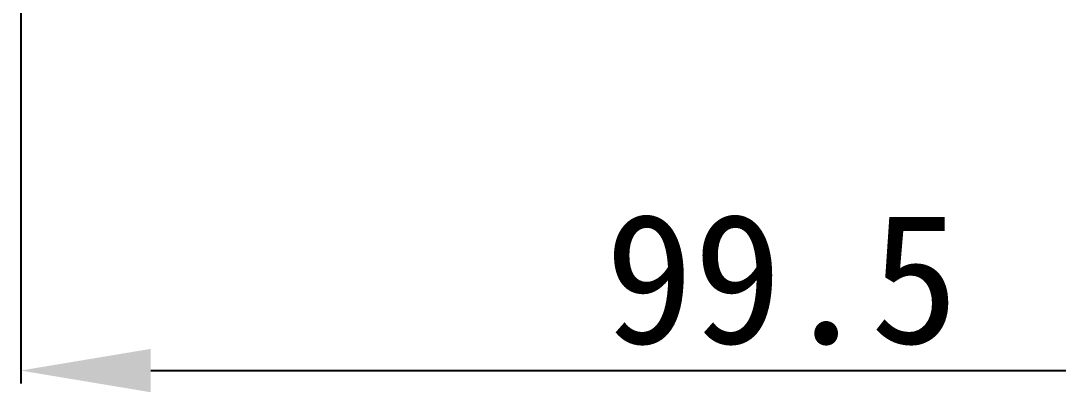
# Model space of a CAD drawing. Header units: millimetres. Extents: x 3495 to 4455, y 26793 to 27144.
# Drawn here: x 3536.7 to 3604.5, y 26981.2 to 27005.4 of the extents above; entities that cross this region are included whole.
import ezdxf

# ---------------------------------------------------------------- set-up
doc = ezdxf.new("R2010")
doc.units = ezdxf.units.MM
doc.styles.get("Standard").update_dxf_attribs({"font": ''})
doc.styles.get('Standard').set_extended_font_data('SimSun')
doc.dimstyles.new('副本 ISO-25-2bei', dxfattribs={"dimscale": 1.7, "dimtxt": 5, "dimasz": 5, "dimexe": 0.5, "dimexo": 0.625, "dimgap": 1, "dimtad": 1, "dimlfac": 0.0393, "dimdsep": 46, "dimtxsty": 'Standard', "dimcen": 2.5, "dimclrd": 1, "dimclre": 1, "dimclrt": 3, "dimadec": 0, "dimazin": 0, "dimtfac": 1, "dimtmove": 0, "dimatfit": 3, "dimfxl": 0, "dimarcsym": 0})

# ---------------------------------------------------------------- blocks, each defined once
blk = doc.blocks.new('*D4')
at = {"color": 1, "lineweight": -2, "transparency": 16777216}
for p, q in [((3536.698, 27040.743), (3536.698, 26981.739)), ((3636.197, 27004.13), (3636.197, 26981.739)), ((3545.198, 26982.589), (3627.697, 26982.589))]:
    blk.add_line(p, q, dxfattribs=at)
at = {"color": 1, "transparency": 16777216}
for points in [[(3545.198, 26984.006), (3545.198, 26981.173), (3536.698, 26982.589)], [(3627.697, 26984.006), (3627.697, 26981.173), (3636.197, 26982.589)]]:
    blk.add_solid(points, dxfattribs=at)
at = {"layer": 'Defpoints', "color": 0, "transparency": 16777216}
for p in [(3536.698, 27041.805), (3636.197, 27005.193), (3636.197, 26982.589)]:
    blk.add_point(p, dxfattribs=at)
at = {"color": 3, "transparency": 16777216, "insert": (3586.447, 26988.539), "char_height": 8.5, "attachment_point": 5, "bg_fill": 3, "box_fill_scale": 1.1, "bg_fill_color": 256, "bg_fill_true_color": 13158600, "bg_fill_transparency": 0}
blk.add_mtext('99.5', dxfattribs=at)

msp = doc.modelspace()

# ---------------------------------------------------------------- dimensions: what is measured, and where the dimension line sits
dim = msp.add_linear_dim(base=(3636.197, 26982.589), p1=(3536.698, 27041.805), p2=(3636.197, 27005.193), dimstyle='副本 ISO-25-2bei', override={"dimdec": 1, "dimlfac": 1, "dimtfill": 1})
dim.commit()
dim.dimension.update_dxf_attribs({"geometry": '*D4', "text_midpoint": (3586.447, 26988.539)})

doc.saveas('drawing.dxf')
